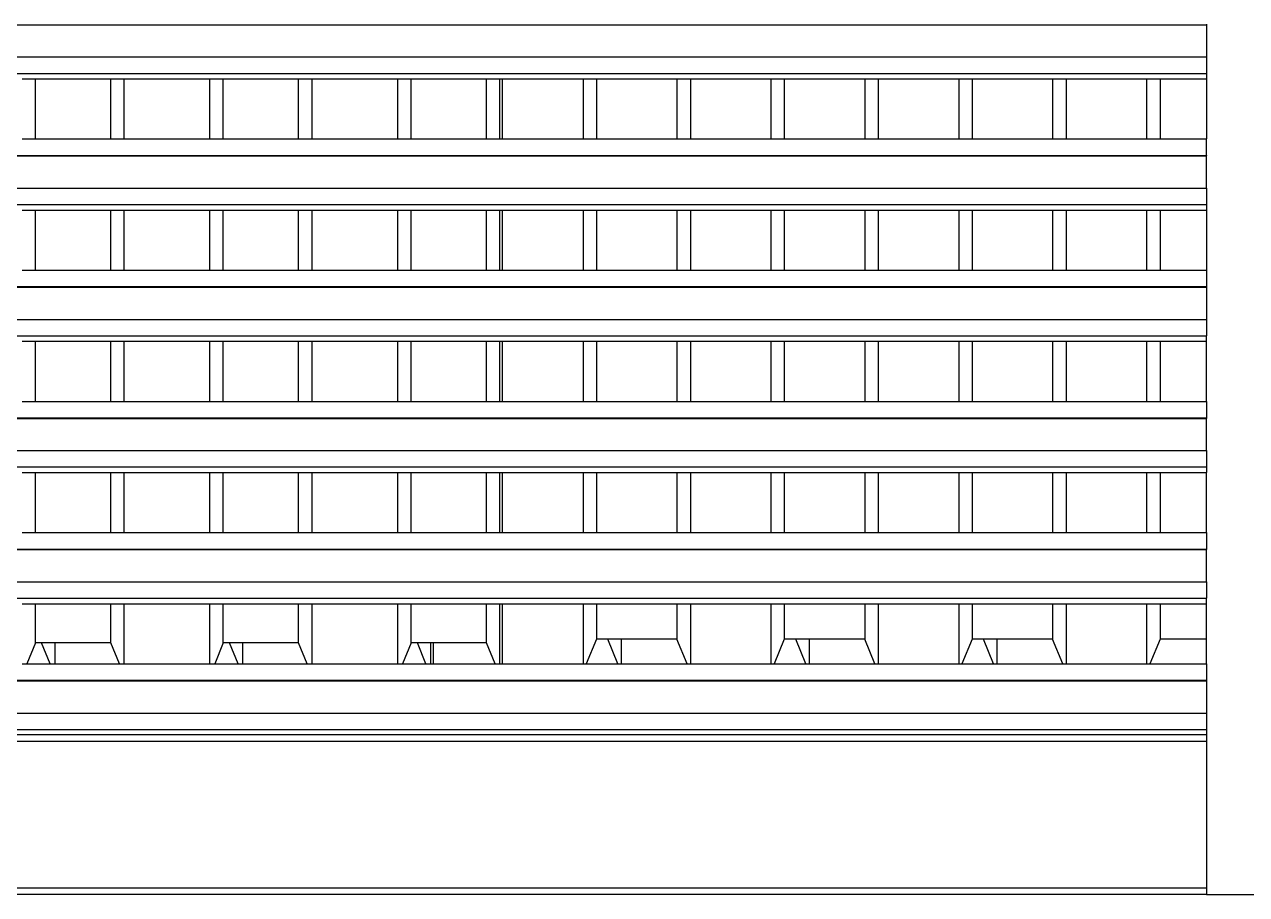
# Model space of a CAD drawing. Extents: x -60 to 60, y -13 to 16.
# Drawn here: x -10.581 to -8.744, y 9.341 to 10.649 of the extents above; entities that cross this region are included whole.
import ezdxf

# ---------------------------------------------------------------- set-up
doc = ezdxf.new("R2010")
doc.units = 0
doc.layers.get('0').update_dxf_attribs({"linetype": 'CONTINUOUS'})

msp = doc.modelspace()

# ---------------------------------------------------------------- linework, layer by layer
for p, q in [((-12.3436, 10.6485), (-8.8036, 10.6485)), ((-8.8036, 10.6493), (-8.8036, 10.6485)), ((-8.8036, 10.6485), (-8.8036, 10.6)), ((-12.3436, 10.6), (-8.8036, 10.6)), ((-8.8036, 10.6), (-8.8036, 10.5753)), ((-12.3436, 10.5753), (-8.8036, 10.5753)), ((-10.5845, 10.5671), (-10.5643, 10.5671)), ((-10.5643, 10.4767), (-10.5643, 10.5671)), ((-10.5643, 10.5671), (-10.4511, 10.5671)), ((-10.4511, 10.4767), (-10.4511, 10.5671)), ((-10.4511, 10.5671), (-10.4309, 10.5671)), ((-10.4309, 10.4767), (-10.4309, 10.5671)), ((-10.4309, 10.5671), (-10.3021, 10.5671)), ((-10.3021, 10.4767), (-10.3021, 10.5671)), ((-10.3021, 10.5671), (-10.2819, 10.5671)), ((-10.2819, 10.4767), (-10.2819, 10.5671)), ((-10.2819, 10.5671), (-10.1687, 10.5671)), ((-10.1687, 10.4767), (-10.1687, 10.5671)), ((-10.1687, 10.5671), (-10.1485, 10.5671)), ((-10.1485, 10.4767), (-10.1485, 10.5671)), ((-10.1485, 10.5671), (-10.0196, 10.5671)), ((-10.0196, 10.4767), (-10.0196, 10.5671)), ((-10.0196, 10.5671), (-9.9995, 10.5671)), ((-9.9995, 10.4767), (-9.9995, 10.5671)), ((-9.9995, 10.5671), (-9.8863, 10.5671)), ((-9.8863, 10.4767), (-9.8863, 10.5671)), ((-9.8863, 10.5671), (-9.8661, 10.5671)), ((-9.8661, 10.4767), (-9.8661, 10.5671)), ((-9.8661, 10.5671), (-9.8622, 10.5671)), ((-9.8622, 10.4767), (-9.8622, 10.5671)), ((-9.8622, 10.5671), (-9.7411, 10.5671)), ((-9.7411, 10.5671), (-9.7411, 10.4767)), ((-9.7411, 10.5671), (-9.721, 10.5671)), ((-9.721, 10.5671), (-9.721, 10.4767)), ((-9.721, 10.5671), (-9.5999, 10.5671)), ((-9.5999, 10.5671), (-9.5999, 10.4767)), ((-9.5999, 10.5671), (-9.5798, 10.5671)), ((-9.5798, 10.5671), (-9.5798, 10.4767)), ((-9.5798, 10.5671), (-9.4587, 10.5671)), ((-9.4587, 10.5671), (-9.4587, 10.4767)), ((-9.4587, 10.5671), (-9.4386, 10.5671)), ((-9.4386, 10.5671), (-9.4386, 10.4767)), ((-9.4386, 10.5671), (-9.3175, 10.5671)), ((-9.3175, 10.5671), (-9.3175, 10.4767)), ((-9.3175, 10.5671), (-9.2973, 10.5671)), ((-9.2973, 10.5671), (-9.2973, 10.4767)), ((-9.2973, 10.5671), (-9.1763, 10.5671)), ((-9.1763, 10.5671), (-9.1763, 10.4767)), ((-9.1763, 10.5671), (-9.1561, 10.5671)), ((-9.1561, 10.5671), (-9.1561, 10.4767)), ((-9.1561, 10.5671), (-9.0351, 10.5671)), ((-9.0351, 10.5671), (-9.0351, 10.4767)), ((-9.0351, 10.5671), (-9.0149, 10.5671)), ((-9.0149, 10.5671), (-9.0149, 10.4767)), ((-9.0149, 10.5671), (-8.8939, 10.5671)), ((-8.8939, 10.5671), (-8.8939, 10.4767)), ((-8.8939, 10.5671), (-8.8737, 10.5671)), ((-8.8737, 10.5671), (-8.8737, 10.4767)), ((-8.8737, 10.5671), (-8.8036, 10.5671)), ((-8.8036, 10.5753), (-8.8036, 10.5671)), ((-8.8036, 10.5671), (-8.8036, 10.4767)), ((-10.5845, 10.4767), (-10.5643, 10.4767)), ((-10.5643, 10.4767), (-10.4511, 10.4767)), ((-10.4511, 10.4767), (-10.4309, 10.4767)), ((-10.4309, 10.4767), (-10.3021, 10.4767)), ((-10.3021, 10.4767), (-10.2819, 10.4767)), ((-10.2819, 10.4767), (-10.1687, 10.4767)), ((-10.1687, 10.4767), (-10.1485, 10.4767)), ((-10.1485, 10.4767), (-10.0196, 10.4767)), ((-10.0196, 10.4767), (-9.9995, 10.4767)), ((-9.9995, 10.4767), (-9.8863, 10.4767)), ((-9.8863, 10.4767), (-9.8661, 10.4767)), ((-9.8661, 10.4767), (-9.8622, 10.4767)), ((-9.8622, 10.4767), (-9.7411, 10.4767)), ((-9.7411, 10.4767), (-9.721, 10.4767)), ((-9.721, 10.4767), (-9.5999, 10.4767)), ((-9.5999, 10.4767), (-9.5798, 10.4767)), ((-9.5798, 10.4767), (-9.4587, 10.4767)), ((-9.4587, 10.4767), (-9.4386, 10.4767)), ((-9.4386, 10.4767), (-9.3175, 10.4767)), ((-9.3175, 10.4767), (-9.2973, 10.4767)), ((-9.2973, 10.4767), (-9.1763, 10.4767)), ((-9.1763, 10.4767), (-9.1561, 10.4767)), ((-9.1561, 10.4767), (-9.0351, 10.4767)), ((-9.0351, 10.4767), (-9.0149, 10.4767)), ((-9.0149, 10.4767), (-8.8939, 10.4767)), ((-8.8939, 10.4767), (-8.8737, 10.4767)), ((-8.8737, 10.4767), (-8.8036, 10.4767)), ((-8.8036, 10.452), (-8.8036, 10.4767)), ((-12.3436, 10.452), (-8.8036, 10.452)), ((-12.3436, 10.4512), (-8.8036, 10.4512)), ((-8.8036, 10.452), (-8.8036, 10.4512)), ((-8.8036, 10.4027), (-8.8036, 10.4512)), ((-12.3436, 10.4027), (-8.8036, 10.4027)), ((-8.8036, 10.4027), (-8.8036, 10.378)), ((-12.3436, 10.378), (-8.8036, 10.378)), ((-10.5845, 10.3698), (-10.5643, 10.3698)), ((-10.5643, 10.2794), (-10.5643, 10.3698)), ((-10.5643, 10.3698), (-10.4511, 10.3698)), ((-10.4511, 10.2794), (-10.4511, 10.3698)), ((-10.4511, 10.3698), (-10.4309, 10.3698)), ((-10.4309, 10.2794), (-10.4309, 10.3698)), ((-10.4309, 10.3698), (-10.3021, 10.3698)), ((-10.3021, 10.2794), (-10.3021, 10.3698)), ((-10.3021, 10.3698), (-10.2819, 10.3698)), ((-10.2819, 10.2794), (-10.2819, 10.3698)), ((-10.2819, 10.3698), (-10.1687, 10.3698)), ((-10.1687, 10.2794), (-10.1687, 10.3698)), ((-10.1687, 10.3698), (-10.1485, 10.3698)), ((-10.1485, 10.2794), (-10.1485, 10.3698)), ((-10.1485, 10.3698), (-10.0196, 10.3698)), ((-10.0196, 10.2794), (-10.0196, 10.3698)), ((-10.0196, 10.3698), (-9.9995, 10.3698)), ((-9.9995, 10.2794), (-9.9995, 10.3698)), ((-9.9995, 10.3698), (-9.8863, 10.3698)), ((-9.8863, 10.2794), (-9.8863, 10.3698)), ((-9.8863, 10.3698), (-9.8661, 10.3698)), ((-9.8661, 10.2794), (-9.8661, 10.3698)), ((-9.8661, 10.3698), (-9.8622, 10.3698)), ((-9.8622, 10.2794), (-9.8622, 10.3698)), ((-9.8622, 10.3698), (-9.7411, 10.3698)), ((-9.7411, 10.3698), (-9.7411, 10.2794)), ((-9.7411, 10.3698), (-9.721, 10.3698)), ((-9.721, 10.3698), (-9.721, 10.2794)), ((-9.721, 10.3698), (-9.5999, 10.3698)), ((-9.5999, 10.3698), (-9.5999, 10.2794)), ((-9.5999, 10.3698), (-9.5798, 10.3698)), ((-9.5798, 10.3698), (-9.5798, 10.2794)), ((-9.5798, 10.3698), (-9.4587, 10.3698)), ((-9.4587, 10.3698), (-9.4587, 10.2794)), ((-9.4587, 10.3698), (-9.4386, 10.3698)), ((-9.4386, 10.3698), (-9.4386, 10.2794)), ((-9.4386, 10.3698), (-9.3175, 10.3698)), ((-9.3175, 10.3698), (-9.3175, 10.2794)), ((-9.3175, 10.3698), (-9.2973, 10.3698)), ((-9.2973, 10.3698), (-9.2973, 10.2794)), ((-9.2973, 10.3698), (-9.1763, 10.3698)), ((-9.1763, 10.3698), (-9.1763, 10.2794)), ((-9.1763, 10.3698), (-9.1561, 10.3698)), ((-9.1561, 10.3698), (-9.1561, 10.2794)), ((-9.1561, 10.3698), (-9.0351, 10.3698)), ((-9.0351, 10.3698), (-9.0351, 10.2794)), ((-9.0351, 10.3698), (-9.0149, 10.3698)), ((-9.0149, 10.3698), (-9.0149, 10.2794)), ((-9.0149, 10.3698), (-8.8939, 10.3698)), ((-8.8939, 10.3698), (-8.8939, 10.2794)), ((-8.8939, 10.3698), (-8.8737, 10.3698)), ((-8.8737, 10.3698), (-8.8737, 10.2794)), ((-8.8737, 10.3698), (-8.8036, 10.3698)), ((-8.8036, 10.378), (-8.8036, 10.3698)), ((-8.8036, 10.3698), (-8.8036, 10.2794)), ((-10.5845, 10.2794), (-10.5643, 10.2794)), ((-10.5643, 10.2794), (-10.4511, 10.2794)), ((-10.4511, 10.2794), (-10.4309, 10.2794)), ((-10.4309, 10.2794), (-10.3021, 10.2794)), ((-10.3021, 10.2794), (-10.2819, 10.2794)), ((-10.2819, 10.2794), (-10.1687, 10.2794)), ((-10.1687, 10.2794), (-10.1485, 10.2794)), ((-10.1485, 10.2794), (-10.0196, 10.2794)), ((-10.0196, 10.2794), (-9.9995, 10.2794)), ((-9.9995, 10.2794), (-9.8863, 10.2794)), ((-9.8863, 10.2794), (-9.8661, 10.2794)), ((-9.8661, 10.2794), (-9.8622, 10.2794)), ((-9.8622, 10.2794), (-9.7411, 10.2794)), ((-9.7411, 10.2794), (-9.721, 10.2794)), ((-9.721, 10.2794), (-9.5999, 10.2794)), ((-9.5999, 10.2794), (-9.5798, 10.2794)), ((-9.5798, 10.2794), (-9.4587, 10.2794)), ((-9.4587, 10.2794), (-9.4386, 10.2794)), ((-9.4386, 10.2794), (-9.3175, 10.2794)), ((-9.3175, 10.2794), (-9.2973, 10.2794)), ((-9.2973, 10.2794), (-9.1763, 10.2794)), ((-9.1763, 10.2794), (-9.1561, 10.2794)), ((-9.1561, 10.2794), (-9.0351, 10.2794)), ((-9.0351, 10.2794), (-9.0149, 10.2794)), ((-9.0149, 10.2794), (-8.8939, 10.2794)), ((-8.8939, 10.2794), (-8.8737, 10.2794)), ((-8.8737, 10.2794), (-8.8036, 10.2794)), ((-8.8036, 10.2794), (-8.8036, 10.2547)), ((-12.3436, 10.2547), (-8.8036, 10.2547)), ((-12.3436, 10.2539), (-8.8036, 10.2539)), ((-8.8036, 10.2547), (-8.8036, 10.2539)), ((-8.8036, 10.2539), (-8.8036, 10.2054)), ((-12.3436, 10.2054), (-8.8036, 10.2054)), ((-8.8036, 10.2054), (-8.8036, 10.1807)), ((-12.3436, 10.1807), (-8.8036, 10.1807)), ((-8.8036, 10.1725), (-8.8036, 10.1807)), ((-10.5845, 10.1725), (-10.5643, 10.1725)), ((-10.5643, 10.0821), (-10.5643, 10.1725)), ((-10.5643, 10.1725), (-10.4511, 10.1725)), ((-10.4511, 10.0821), (-10.4511, 10.1725)), ((-10.4511, 10.1725), (-10.4309, 10.1725)), ((-10.4309, 10.0821), (-10.4309, 10.1725)), ((-10.4309, 10.1725), (-10.3021, 10.1725)), ((-10.3021, 10.0821), (-10.3021, 10.1725)), ((-10.3021, 10.1725), (-10.2819, 10.1725)), ((-10.2819, 10.0821), (-10.2819, 10.1725)), ((-10.2819, 10.1725), (-10.1687, 10.1725)), ((-10.1687, 10.0821), (-10.1687, 10.1725)), ((-10.1687, 10.1725), (-10.1485, 10.1725)), ((-10.1485, 10.0821), (-10.1485, 10.1725)), ((-10.1485, 10.1725), (-10.0196, 10.1725)), ((-10.0196, 10.0821), (-10.0196, 10.1725)), ((-10.0196, 10.1725), (-9.9995, 10.1725)), ((-9.9995, 10.0821), (-9.9995, 10.1725)), ((-9.9995, 10.1725), (-9.8863, 10.1725)), ((-9.8863, 10.0821), (-9.8863, 10.1725)), ((-9.8863, 10.1725), (-9.8661, 10.1725)), ((-9.8661, 10.0821), (-9.8661, 10.1725)), ((-9.8661, 10.1725), (-9.8622, 10.1725)), ((-9.8622, 10.0821), (-9.8622, 10.1725)), ((-9.8622, 10.1725), (-9.7411, 10.1725)), ((-9.7411, 10.1725), (-9.7411, 10.0821)), ((-9.7411, 10.1725), (-9.721, 10.1725)), ((-9.721, 10.1725), (-9.721, 10.0821)), ((-9.721, 10.1725), (-9.5999, 10.1725)), ((-9.5999, 10.1725), (-9.5999, 10.0821)), ((-9.5999, 10.1725), (-9.5798, 10.1725)), ((-9.5798, 10.1725), (-9.5798, 10.0821)), ((-9.5798, 10.1725), (-9.4587, 10.1725)), ((-9.4587, 10.1725), (-9.4587, 10.0821)), ((-9.4587, 10.1725), (-9.4386, 10.1725)), ((-9.4386, 10.1725), (-9.4386, 10.0821)), ((-9.4386, 10.1725), (-9.3175, 10.1725)), ((-9.3175, 10.1725), (-9.3175, 10.0821)), ((-9.3175, 10.1725), (-9.2973, 10.1725)), ((-9.2973, 10.1725), (-9.2973, 10.0821)), ((-9.2973, 10.1725), (-9.1763, 10.1725)), ((-9.1763, 10.1725), (-9.1763, 10.0821)), ((-9.1763, 10.1725), (-9.1561, 10.1725)), ((-9.1561, 10.1725), (-9.1561, 10.0821)), ((-9.1561, 10.1725), (-9.0351, 10.1725)), ((-9.0351, 10.1725), (-9.0351, 10.0821)), ((-9.0351, 10.1725), (-9.0149, 10.1725)), ((-9.0149, 10.1725), (-9.0149, 10.0821)), ((-9.0149, 10.1725), (-8.8939, 10.1725)), ((-8.8939, 10.1725), (-8.8939, 10.0821)), ((-8.8939, 10.1725), (-8.8737, 10.1725)), ((-8.8737, 10.1725), (-8.8737, 10.0821)), ((-8.8737, 10.1725), (-8.8036, 10.1725)), ((-8.8036, 10.0821), (-8.8036, 10.1725)), ((-10.5845, 10.0821), (-10.5643, 10.0821)), ((-10.5643, 10.0821), (-10.4511, 10.0821)), ((-10.4511, 10.0821), (-10.4309, 10.0821)), ((-10.4309, 10.0821), (-10.3021, 10.0821)), ((-10.3021, 10.0821), (-10.2819, 10.0821)), ((-10.2819, 10.0821), (-10.1687, 10.0821)), ((-10.1687, 10.0821), (-10.1485, 10.0821)), ((-10.1485, 10.0821), (-10.0196, 10.0821)), ((-10.0196, 10.0821), (-9.9995, 10.0821)), ((-9.9995, 10.0821), (-9.8863, 10.0821)), ((-9.8863, 10.0821), (-9.8661, 10.0821)), ((-9.8661, 10.0821), (-9.8622, 10.0821)), ((-9.8622, 10.0821), (-9.7411, 10.0821)), ((-9.7411, 10.0821), (-9.721, 10.0821)), ((-9.721, 10.0821), (-9.5999, 10.0821)), ((-9.5999, 10.0821), (-9.5798, 10.0821)), ((-9.5798, 10.0821), (-9.4587, 10.0821)), ((-9.4587, 10.0821), (-9.4386, 10.0821)), ((-9.4386, 10.0821), (-9.3175, 10.0821)), ((-9.3175, 10.0821), (-9.2973, 10.0821)), ((-9.2973, 10.0821), (-9.1763, 10.0821)), ((-9.1763, 10.0821), (-9.1561, 10.0821)), ((-9.1561, 10.0821), (-9.0351, 10.0821)), ((-9.0351, 10.0821), (-9.0149, 10.0821)), ((-9.0149, 10.0821), (-8.8939, 10.0821)), ((-8.8939, 10.0821), (-8.8737, 10.0821)), ((-8.8737, 10.0821), (-8.8036, 10.0821)), ((-8.8036, 10.0821), (-8.8036, 10.0574)), ((-12.3436, 10.0574), (-8.8036, 10.0574)), ((-12.3436, 10.0566), (-8.8036, 10.0566)), ((-8.8036, 10.0574), (-8.8036, 10.0566)), ((-8.8036, 10.0081), (-8.8036, 10.0566)), ((-12.3436, 10.0081), (-8.8036, 10.0081)), ((-8.8036, 10.0081), (-8.8036, 9.9835)), ((-12.3436, 9.9835), (-8.8036, 9.9835)), ((-8.8036, 9.9835), (-8.8036, 9.9752)), ((-10.5845, 9.9752), (-10.5643, 9.9752)), ((-10.5643, 9.8848), (-10.5643, 9.9752)), ((-10.5643, 9.9752), (-10.4511, 9.9752)), ((-10.4511, 9.8848), (-10.4511, 9.9752)), ((-10.4511, 9.9752), (-10.4309, 9.9752)), ((-10.4309, 9.8848), (-10.4309, 9.9752)), ((-10.4309, 9.9752), (-10.3021, 9.9752)), ((-10.3021, 9.8848), (-10.3021, 9.9752)), ((-10.3021, 9.9752), (-10.2819, 9.9752)), ((-10.2819, 9.8848), (-10.2819, 9.9752)), ((-10.2819, 9.9752), (-10.1687, 9.9752)), ((-10.1687, 9.8848), (-10.1687, 9.9752)), ((-10.1687, 9.9752), (-10.1485, 9.9752)), ((-10.1485, 9.8848), (-10.1485, 9.9752)), ((-10.1485, 9.9752), (-10.0196, 9.9752)), ((-10.0196, 9.8848), (-10.0196, 9.9752)), ((-10.0196, 9.9752), (-9.9995, 9.9752)), ((-9.9995, 9.8848), (-9.9995, 9.9752)), ((-9.9995, 9.9752), (-9.8863, 9.9752)), ((-9.8863, 9.8848), (-9.8863, 9.9752)), ((-9.8863, 9.9752), (-9.8661, 9.9752)), ((-9.8661, 9.8848), (-9.8661, 9.9752)), ((-9.8661, 9.9752), (-9.8622, 9.9752)), ((-9.8622, 9.8848), (-9.8622, 9.9752)), ((-9.8622, 9.9752), (-9.7411, 9.9752)), ((-9.7411, 9.9752), (-9.7411, 9.8848)), ((-9.7411, 9.9752), (-9.721, 9.9752)), ((-9.721, 9.9752), (-9.721, 9.8848)), ((-9.721, 9.9752), (-9.5999, 9.9752)), ((-9.5999, 9.9752), (-9.5999, 9.8848)), ((-9.5999, 9.9752), (-9.5798, 9.9752)), ((-9.5798, 9.9752), (-9.5798, 9.8848)), ((-9.5798, 9.9752), (-9.4587, 9.9752)), ((-9.4587, 9.9752), (-9.4587, 9.8848)), ((-9.4587, 9.9752), (-9.4386, 9.9752)), ((-9.4386, 9.9752), (-9.4386, 9.8848)), ((-9.4386, 9.9752), (-9.3175, 9.9752)), ((-9.3175, 9.9752), (-9.3175, 9.8848)), ((-9.3175, 9.9752), (-9.2973, 9.9752)), ((-9.2973, 9.9752), (-9.2973, 9.8848)), ((-9.2973, 9.9752), (-9.1763, 9.9752)), ((-9.1763, 9.9752), (-9.1763, 9.8848)), ((-9.1763, 9.9752), (-9.1561, 9.9752)), ((-9.1561, 9.9752), (-9.1561, 9.8848)), ((-9.1561, 9.9752), (-9.0351, 9.9752)), ((-9.0351, 9.9752), (-9.0351, 9.8848)), ((-9.0351, 9.9752), (-9.0149, 9.9752)), ((-9.0149, 9.9752), (-9.0149, 9.8848)), ((-9.0149, 9.9752), (-8.8939, 9.9752)), ((-8.8939, 9.9752), (-8.8939, 9.8848)), ((-8.8939, 9.9752), (-8.8737, 9.9752)), ((-8.8737, 9.9752), (-8.8737, 9.8848)), ((-8.8737, 9.9752), (-8.8036, 9.9752)), ((-8.8036, 9.8848), (-8.8036, 9.9752)), ((-10.5845, 9.8848), (-10.5643, 9.8848)), ((-10.5643, 9.8848), (-10.4511, 9.8848)), ((-10.4511, 9.8848), (-10.4309, 9.8848)), ((-10.4309, 9.8848), (-10.3021, 9.8848)), ((-10.3021, 9.8848), (-10.2819, 9.8848)), ((-10.2819, 9.8848), (-10.1687, 9.8848)), ((-10.1687, 9.8848), (-10.1485, 9.8848)), ((-10.1485, 9.8848), (-10.0196, 9.8848)), ((-10.0196, 9.8848), (-9.9995, 9.8848)), ((-9.9995, 9.8848), (-9.8863, 9.8848)), ((-9.8863, 9.8848), (-9.8661, 9.8848)), ((-9.8661, 9.8848), (-9.8622, 9.8848)), ((-9.8622, 9.8848), (-9.7411, 9.8848)), ((-9.7411, 9.8848), (-9.721, 9.8848)), ((-9.721, 9.8848), (-9.5999, 9.8848)), ((-9.5999, 9.8848), (-9.5798, 9.8848)), ((-9.5798, 9.8848), (-9.4587, 9.8848)), ((-9.4587, 9.8848), (-9.4386, 9.8848)), ((-9.4386, 9.8848), (-9.3175, 9.8848)), ((-9.3175, 9.8848), (-9.2973, 9.8848)), ((-9.2973, 9.8848), (-9.1763, 9.8848)), ((-9.1763, 9.8848), (-9.1561, 9.8848)), ((-9.1561, 9.8848), (-9.0351, 9.8848)), ((-9.0351, 9.8848), (-9.0149, 9.8848)), ((-9.0149, 9.8848), (-8.8939, 9.8848)), ((-8.8939, 9.8848), (-8.8737, 9.8848)), ((-8.8737, 9.8848), (-8.8036, 9.8848)), ((-8.8036, 9.8848), (-8.8036, 9.8602)), ((-12.3436, 9.8602), (-8.8036, 9.8602)), ((-12.3436, 9.8593), (-8.8036, 9.8593)), ((-8.8036, 9.8602), (-8.8036, 9.8593)), ((-8.8036, 9.8108), (-8.8036, 9.8593)), ((-12.3436, 9.8108), (-8.8036, 9.8108)), ((-8.8036, 9.8108), (-8.8036, 9.7862)), ((-12.3436, 9.7862), (-8.8036, 9.7862)), ((-10.5845, 9.778), (-10.5643, 9.778)), ((-10.5643, 9.7192), (-10.5643, 9.778)), ((-10.5643, 9.778), (-10.4511, 9.778)), ((-10.4511, 9.7192), (-10.4511, 9.778)), ((-10.4511, 9.778), (-10.4309, 9.778)), ((-10.4309, 9.6875), (-10.4309, 9.778)), ((-10.4309, 9.778), (-10.3021, 9.778)), ((-10.3021, 9.6875), (-10.3021, 9.778)), ((-10.3021, 9.778), (-10.2819, 9.778)), ((-10.2819, 9.7192), (-10.2819, 9.778)), ((-10.2819, 9.778), (-10.1687, 9.778)), ((-10.1687, 9.7192), (-10.1687, 9.778)), ((-10.1687, 9.778), (-10.1485, 9.778)), ((-10.1485, 9.6875), (-10.1485, 9.778)), ((-10.1485, 9.778), (-10.0196, 9.778)), ((-10.0196, 9.6875), (-10.0196, 9.778)), ((-10.0196, 9.778), (-9.9995, 9.778)), ((-9.9995, 9.7192), (-9.9995, 9.778)), ((-9.9995, 9.778), (-9.8863, 9.778)), ((-9.8863, 9.7192), (-9.8863, 9.778)), ((-9.8863, 9.778), (-9.8661, 9.778)), ((-9.8661, 9.6875), (-9.8661, 9.778)), ((-9.8661, 9.778), (-9.8622, 9.778)), ((-9.8622, 9.6875), (-9.8622, 9.778)), ((-9.8622, 9.778), (-9.7411, 9.778)), ((-9.7411, 9.778), (-9.7411, 9.6875)), ((-9.7411, 9.778), (-9.721, 9.778)), ((-9.721, 9.778), (-9.721, 9.7248)), ((-9.721, 9.778), (-9.5999, 9.778)), ((-9.5999, 9.778), (-9.5999, 9.7248)), ((-9.5999, 9.778), (-9.5798, 9.778)), ((-9.5798, 9.778), (-9.5798, 9.6875)), ((-9.5798, 9.778), (-9.4587, 9.778)), ((-9.4587, 9.778), (-9.4587, 9.6875)), ((-9.4587, 9.778), (-9.4386, 9.778)), ((-9.4386, 9.778), (-9.4386, 9.7248)), ((-9.4386, 9.778), (-9.3175, 9.778)), ((-9.3175, 9.778), (-9.3175, 9.7248)), ((-9.3175, 9.778), (-9.2973, 9.778)), ((-9.2973, 9.778), (-9.2973, 9.6875)), ((-9.2973, 9.778), (-9.1763, 9.778)), ((-9.1763, 9.778), (-9.1763, 9.6875)), ((-9.1763, 9.778), (-9.1561, 9.778)), ((-9.1561, 9.778), (-9.1561, 9.7248)), ((-9.1561, 9.778), (-9.0351, 9.778)), ((-9.0351, 9.778), (-9.0351, 9.7248)), ((-9.0351, 9.778), (-9.0149, 9.778)), ((-9.0149, 9.778), (-9.0149, 9.6875)), ((-9.0149, 9.778), (-8.8939, 9.778)), ((-8.8939, 9.778), (-8.8939, 9.6875)), ((-8.8939, 9.778), (-8.8737, 9.778)), ((-8.8737, 9.778), (-8.8737, 9.7248)), ((-8.8737, 9.778), (-8.8036, 9.778)), ((-8.8036, 9.778), (-8.8036, 9.7862)), ((-8.8036, 9.7248), (-8.8036, 9.778)), ((-10.5643, 9.7192), (-10.5772, 9.6875)), ((-10.555, 9.7192), (-10.5643, 9.7192)), ((-10.542, 9.6875), (-10.555, 9.7192)), ((-10.5348, 9.7192), (-10.555, 9.7192)), ((-10.5348, 9.6875), (-10.5348, 9.7192)), ((-10.4511, 9.7192), (-10.5348, 9.7192)), ((-10.4381, 9.6875), (-10.4511, 9.7192)), ((-10.2819, 9.7192), (-10.2948, 9.6875)), ((-10.2726, 9.7192), (-10.2819, 9.7192)), ((-10.2596, 9.6875), (-10.2726, 9.7192)), ((-10.2524, 9.7192), (-10.2726, 9.7192)), ((-10.2524, 9.6875), (-10.2524, 9.7192)), ((-10.1687, 9.7192), (-10.2524, 9.7192)), ((-10.1557, 9.6875), (-10.1687, 9.7192)), ((-9.9995, 9.7192), (-10.0124, 9.6875)), ((-9.9902, 9.7192), (-9.9995, 9.7192)), ((-9.9772, 9.6875), (-9.9902, 9.7192)), ((-9.97, 9.7192), (-9.9902, 9.7192)), ((-9.97, 9.6875), (-9.97, 9.7192)), ((-9.9661, 9.7192), (-9.97, 9.7192)), ((-9.9661, 9.6875), (-9.9661, 9.7192)), ((-9.8863, 9.7192), (-9.9661, 9.7192)), ((-9.8733, 9.6875), (-9.8863, 9.7192)), ((-9.721, 9.7248), (-9.7362, 9.6875)), ((-9.7038, 9.7248), (-9.721, 9.7248)), ((-9.6886, 9.6875), (-9.7038, 9.7248)), ((-9.6837, 9.7248), (-9.7038, 9.7248)), ((-9.6837, 9.7248), (-9.6837, 9.6875)), ((-9.5999, 9.7248), (-9.6837, 9.7248)), ((-9.5847, 9.6875), (-9.5999, 9.7248)), ((-9.4386, 9.7248), (-9.4538, 9.6875)), ((-9.4214, 9.7248), (-9.4386, 9.7248)), ((-9.4062, 9.6875), (-9.4214, 9.7248)), ((-9.4012, 9.7248), (-9.4214, 9.7248)), ((-9.4012, 9.7248), (-9.4012, 9.6875)), ((-9.3175, 9.7248), (-9.4012, 9.7248)), ((-9.3023, 9.6875), (-9.3175, 9.7248)), ((-9.1561, 9.7248), (-9.1714, 9.6875)), ((-9.139, 9.7248), (-9.1561, 9.7248)), ((-9.1238, 9.6875), (-9.139, 9.7248)), ((-9.1188, 9.7248), (-9.139, 9.7248)), ((-9.1188, 9.7248), (-9.1188, 9.6875)), ((-9.0351, 9.7248), (-9.1188, 9.7248)), ((-9.0199, 9.6875), (-9.0351, 9.7248)), ((-8.8737, 9.7248), (-8.889, 9.6875)), ((-8.8036, 9.7248), (-8.8737, 9.7248)), ((-8.8036, 9.6875), (-8.8036, 9.7248)), ((-10.5845, 9.6875), (-10.5772, 9.6875)), ((-10.5772, 9.6875), (-10.542, 9.6875)), ((-10.542, 9.6875), (-10.5348, 9.6875)), ((-10.5348, 9.6875), (-10.4381, 9.6875)), ((-10.4381, 9.6875), (-10.4309, 9.6875)), ((-10.4309, 9.6875), (-10.3021, 9.6875)), ((-10.3021, 9.6875), (-10.2948, 9.6875)), ((-10.2948, 9.6875), (-10.2596, 9.6875)), ((-10.2596, 9.6875), (-10.2524, 9.6875)), ((-10.2524, 9.6875), (-10.1557, 9.6875)), ((-10.1557, 9.6875), (-10.1485, 9.6875)), ((-10.1485, 9.6875), (-10.0196, 9.6875)), ((-10.0196, 9.6875), (-10.0124, 9.6875)), ((-10.0124, 9.6875), (-9.9772, 9.6875)), ((-9.9772, 9.6875), (-9.97, 9.6875)), ((-9.97, 9.6875), (-9.9661, 9.6875)), ((-9.9661, 9.6875), (-9.8733, 9.6875)), ((-9.8733, 9.6875), (-9.8661, 9.6875)), ((-9.8661, 9.6875), (-9.8622, 9.6875)), ((-9.8622, 9.6875), (-9.7411, 9.6875)), ((-9.7411, 9.6875), (-9.7362, 9.6875)), ((-9.7362, 9.6875), (-9.6886, 9.6875)), ((-9.6886, 9.6875), (-9.6837, 9.6875)), ((-9.6837, 9.6875), (-9.5847, 9.6875)), ((-9.5847, 9.6875), (-9.5798, 9.6875)), ((-9.5798, 9.6875), (-9.4587, 9.6875)), ((-9.4587, 9.6875), (-9.4538, 9.6875)), ((-9.4538, 9.6875), (-9.4062, 9.6875)), ((-9.4062, 9.6875), (-9.4012, 9.6875)), ((-9.4012, 9.6875), (-9.3023, 9.6875)), ((-9.3023, 9.6875), (-9.2973, 9.6875)), ((-9.2973, 9.6875), (-9.1763, 9.6875)), ((-9.1763, 9.6875), (-9.1714, 9.6875)), ((-9.1714, 9.6875), (-9.1238, 9.6875)), ((-9.1238, 9.6875), (-9.1188, 9.6875)), ((-9.1188, 9.6875), (-9.0199, 9.6875)), ((-9.0199, 9.6875), (-9.0149, 9.6875)), ((-9.0149, 9.6875), (-8.8939, 9.6875)), ((-8.8939, 9.6875), (-8.889, 9.6875)), ((-8.889, 9.6875), (-8.8036, 9.6875)), ((-8.8036, 9.6875), (-8.8036, 9.6629)), ((-12.3436, 9.6629), (-8.8036, 9.6629)), ((-12.3436, 9.6621), (-8.8036, 9.6621)), ((-8.8036, 9.6629), (-8.8036, 9.6621)), ((-8.8036, 9.6621), (-8.8036, 9.6136)), ((-12.3436, 9.6136), (-8.8036, 9.6136)), ((-8.8036, 9.6136), (-8.8036, 9.5889)), ((-12.3436, 9.5889), (-8.8036, 9.5889)), ((-8.8036, 9.5807), (-12.3436, 9.5807)), ((-8.8036, 9.5889), (-8.8036, 9.5807)), ((-8.8036, 9.5807), (-8.8036, 9.5709)), ((-8.8036, 9.5709), (-12.3436, 9.5709)), ((-8.8036, 9.5709), (-8.8036, 9.3505)), ((-8.8036, 9.3505), (-12.3436, 9.3505)), ((-8.8036, 9.3407), (-12.3436, 9.3407)), ((-8.8036, 9.3505), (-8.8036, 9.3407)), ((-8.8036, 9.3407), (-8.6836, 9.3407))]:
    msp.add_line(p, q)

doc.saveas('drawing.dxf')
